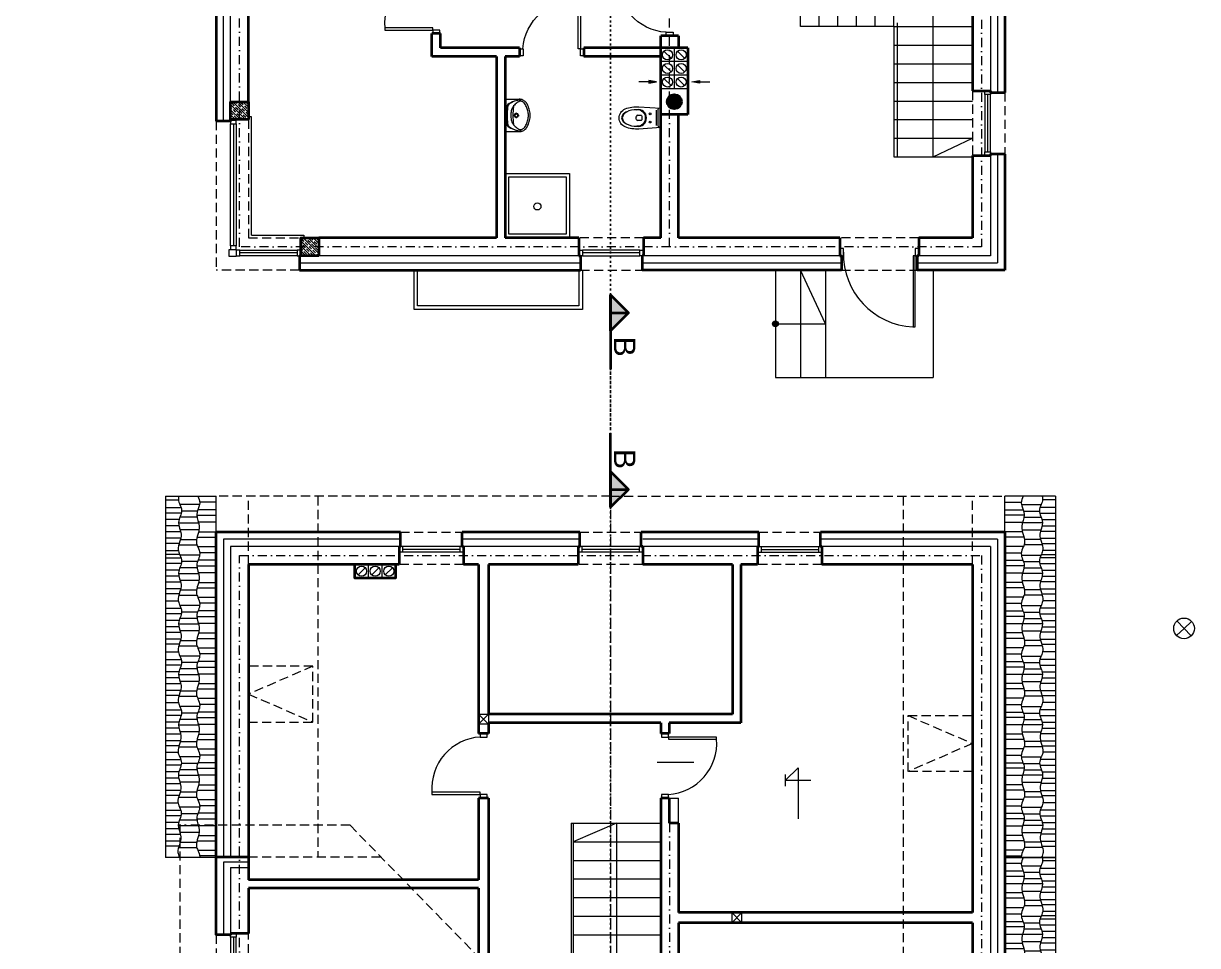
# Model space of a CAD drawing. Header units: millimetres. Extents: x -13512 to 8923, y -6533 to 5096.
# Drawn here: x 7175 to 8813, y -975 to 312 of the extents above; entities that cross this region are included whole.
import ezdxf

# ---------------------------------------------------------------- set-up
doc = ezdxf.new("R2010")
doc.units = ezdxf.units.MM
for name, pattern in [('DASHDOT', [25.4, 12.7, -6.35, 0, -6.35]), ('DASHED', [19.05, 12.7, -6.35]), ('DOT', [6.35, 0, -6.35])]:
    doc.linetypes.add(name, pattern=pattern)
doc.layers.get('0').update_dxf_attribs({"lineweight": 0})
doc.layers.add('A-meble', color=7, linetype='Continuous', lineweight=5, true_color=0x8a8a8a)
for name, color, linetype, lineweight in [('A-murowane', 3, 'Continuous', 35), ('A-osie', 7, 'DASHDOT', 5), ('A-p.widokowa', 6, 'Continuous', 15), ('A-p.widokowa-RefEdit0', 6, 'Continuous', 15), ('A-pod', 6, 'DASHED', 15), ('A-schody', 2, 'Continuous', 5), ('A-stolarka', 1, 'Continuous', 5), ('A-w.ocieplenie', 4, 'BATTING', 5), ('A-wykończenie', 4, 'Continuous', 5), ('A17_OPIS_WARSTW', 22, 'Continuous', 9), ('B-linia przekrojowa', 255, 'DOT', 30), ('B-materiały', 9, 'Continuous', 0), ('B-opis', 7, 'Continuous', 0)]:
    doc.layers.add(name, color=color, linetype=linetype, lineweight=lineweight)
doc.layers.add('oznaczenia niedr', color=7, linetype='Continuous', lineweight=0, plot=False)
doc.styles.add('APLUS', font='arial.ttf', dxfattribs={"width": 0.6})
doc.styles.get("Standard").update_dxf_attribs({"font": 'arial.ttf'})
doc.linetypes.add('BATTING', pattern='A,0.00254,-2.54,[134,ltypeshp.shx,S=2.54,R=0,X=-2.54,Y=0],-5.08,[134,ltypeshp.shx,S=2.54,R=180,X=2.54,Y=0],-2.54', length=10.16254)
pattern_1 = [(45, (-4358.3227, -2953.6666), (-3.535534, 3.535534), []), (45, (-4354.7977, -2953.6666), (-3.535534, 3.535534), [5, -2.5])]

# ---------------------------------------------------------------- blocks, each defined once
blk = doc.blocks.new('A$C7FE075C5')
at = {"layer": 'A-stolarka'}
for p, q in [((-5, 0), (-85, 0)), ((-85, -4), (-5, -4)), ((-85, -8), (-5, -8))]:
    blk.add_line(p, q, dxfattribs=at)
for points in [[(-90, 0), (-85, 0), (-85, -8), (-90, -8), (-90, 0)], [(-5, 0), (0, 0), (0, -8), (-5, -8), (-5, 0)]]:
    blk.add_lwpolyline(points, dxfattribs=at)
blk = doc.blocks.new('A$C6DA452C0')
at = {"layer": 'A-stolarka'}
for p, q in [((175, 8), (5, 8)), ((175, 4), (5, 4)), ((5, 0), (175, 0))]:
    blk.add_line(p, q, dxfattribs=at)
for points in [[(5, 0), (0, 0), (0, 8), (5, 8), (5, 0)], [(180, 0), (175, 0), (175, 8), (180, 8), (180, 0)]]:
    blk.add_lwpolyline(points, dxfattribs=at)
blk = doc.blocks.new('A$C4D3D61A9')
at = {"layer": 'A-stolarka'}
for points in [[(5, 5), (8, 5), (8, 72), (5, 72)], [(0, -5), (5, -5), (5, 5), (0, 5)], [(85, -5), (90, -5), (90, 5), (85, 5)]]:
    blk.add_lwpolyline(points, close=True, dxfattribs=at)
blk.add_arc((13.4, 0.4), 71.8, 3.6579, 94.2871, dxfattribs=at)
blk = doc.blocks.new('A$C7B764E71')
at = {"layer": 'A-meble'}
for points in [[(-90, 0), (-90, 90), (0, 90), (0, 0)], [(-85, 5), (-85, 85), (-5, 85), (-5, 5)]]:
    blk.add_lwpolyline(points, close=True, dxfattribs=at)
blk.add_circle((-43.9, 45), 5, dxfattribs=at)
at = {"layer": 'A-meble', "style": 'APLUS', "width": 0.8, "flags": 9}
blk.add_attdef('ESTCODE', (-90, 90), '', height=0.0213, dxfattribs=at)
blk = doc.blocks.new('A$C19D832B9')
at = {"layer": 'A-meble'}
blk.add_lwpolyline([(49.5, -12.6, -0.108747), (30.3, -15.5), (0, -13.5), (0, 13.5), (30.3, 15.5, -0.108747), (49.5, 12.6, -0.297002), (58.1, 0, -0.297002)], format="xyb", close=True, dxfattribs=at)
for points in [[(2.9, -13.7), (3.8, -11.4, 0.092626), (3.9, -10.6), (3.9, 10.3, 0.110215), (3.7, 11.1), (2.5, 13.7)], [(33.4, -11.5, 0.140223), (47.8, -8.2, 0.280577), (53.5, 0, 0.280577), (47.8, 8.2, 0.140223), (33.4, 11.5, 0.496783), (19.9, 0, 0.496783), (33.4, -11.5, -0.492052), (21.8, 0, -0.492052), (33.4, 11.5)], [(32.2, -3.9), (28.2, -3.9, -0.414214), (26.2, -1.9), (26.2, 0), (26.2, 1.8, -0.414214), (28.2, 3.8), (32.2, 3.8)], [(47.6, -8.4, 0.255814), (54.7, 0, 0.255814), (47.6, 8.4)]]:
    blk.add_lwpolyline(points, format="xyb", dxfattribs=at)
blk.add_lwpolyline([(6.1, -11), (6.1, 10.7)], dxfattribs=at)
for centre in [(14.8, 5.8), (14.8, -5.8)]:
    blk.add_circle(centre, 1.28, dxfattribs=at)
blk.add_arc((30.4, 0), 4.2, 294.6859, 65.3141, dxfattribs=at)
blk = doc.blocks.new('A$C40803298')
at = {"layer": 'A-meble', "linetype": 'Continuous'}
for p, q in [((0, -22.5), (0, 22.5)), ((0, 22.5), (19.5, 22.5)), ((0, 7.1), (0, -7.1)), ((15.6, 3.8), (15.6, 1.4)), ((11.8, 0), (14.2, 0)), ((15.6, -1.4), (15.6, -3.8)), ((17.1, 0), (19.5, 0)), ((0, -22.5), (19.5, -22.5))]:
    blk.add_line(p, q, dxfattribs=at)
for points in [[(22.5, 21.3), (20, 21.3), (17.5, 21), (15, 20.5), (12.5, 19.8), (10.2, 18.9), (7.9, 17.7), (5.7, 16.4), (3.7, 15)], [(22.5, 21.3), (20.1, 21.3), (17.8, 21), (15.4, 20.5), (13.1, 19.8), (10.9, 18.8), (8.8, 17.7), (6.8, 16.4), (5, 15)], [(20.7, 19.7), (19.2, 19.1), (17.8, 18.4), (16.5, 17.5), (15.2, 16.6), (14, 15.6), (12.9, 14.4), (11.9, 13.2), (11, 12)], [(29.2, 18.2), (28.2, 19.2), (27.2, 20.1), (26.1, 20.9), (24.9, 21.5), (23.6, 22), (22.2, 22.3), (20.9, 22.5), (19.5, 22.5)], [(26.4, 17.4), (25.9, 18), (25.2, 18.5), (24.6, 18.9), (23.8, 19.2), (23.1, 19.5), (22.3, 19.7), (21.5, 19.7), (20.7, 19.7)], [(31.7, 6.2), (31.4, 7.7), (30.9, 9.2), (30.4, 10.7), (29.8, 12.1), (29.1, 13.5), (28.3, 14.9), (27.4, 16.2), (26.4, 17.4)], [(31.1, 15.2), (30.9, 15.6), (30.7, 16), (30.5, 16.4), (30.2, 16.8), (30, 17.2), (29.7, 17.5), (29.4, 17.9), (29.2, 18.2)], [(2.4, 12.9), (2, 11.3), (1.7, 9.7), (1.5, 8.1), (1.3, 6.5), (1.1, 4.9), (1, 3.2), (0.9, 1.6), (0.9, 0)], [(0.9, 0), (0.9, -1.6), (1, -3.2), (1.1, -4.8), (1.3, -6.5), (1.5, -8.1), (1.7, -9.7), (2, -11.3), (2.3, -12.9)], [(3.7, 15), (3.4, 14.7), (3.2, 14.5), (3, 14.3), (2.8, 14), (2.7, 13.8), (2.6, 13.5), (2.4, 13.2), (2.4, 12.9)], [(3.7, 12.7), (3.5, 11.1), (3.3, 9.5), (3.1, 7.9), (3, 6.4), (2.9, 4.8), (2.8, 3.2), (2.8, 1.6), (2.8, 0)], [(2.8, 0), (2.8, -1.6), (2.8, -3.2), (2.9, -4.8), (3, -6.3), (3.1, -7.9), (3.3, -9.5), (3.5, -11.1), (3.7, -12.7)], [(5, 15), (4.7, 14.8), (4.5, 14.5), (4.3, 14.2), (4.1, 13.9), (4, 13.6), (3.8, 13.3), (3.8, 13), (3.7, 12.7)], [(11, 12), (10.2, 10.6), (9.6, 9.2), (9, 7.7), (8.6, 6.2), (8.3, 4.7), (8.1, 3.1), (8, 1.6), (8.1, 0)], [(8.1, 0), (8, -1.6), (8.1, -3.1), (8.3, -4.7), (8.6, -6.2), (9, -7.7), (9.6, -9.2), (10.2, -10.6), (11, -12)], [(11.7, 12.6), (11.3, 9.4), (11, 6.3), (10.8, 3.2), (10.7, 0), (10.8, -3.2), (11, -6.3), (11.3, -9.5), (11.7, -12.6)], [(34.9, 1.6), (34.8, 3.3), (34.5, 5.1), (34.2, 6.9), (33.7, 8.6), (33.2, 10.3), (32.6, 12), (31.9, 13.6), (31.1, 15.2)], [(31.7, -6.2), (32, -4.7), (32.3, -3.1), (32.4, -1.6), (32.4, 0), (32.4, 1.6), (32.3, 3.1), (32, 4.7), (31.7, 6.2)], [(34.9, -1.6), (35, -1.2), (35, -0.8), (35, -0.4), (35, 0), (35, 0.4), (35, 0.8), (35, 1.2), (34.9, 1.6)], [(2.3, -12.9), (2.4, -13.2), (2.5, -13.4), (2.7, -13.7), (2.8, -14), (3, -14.3), (3.2, -14.5), (3.4, -14.7), (3.7, -14.9)], [(3.7, -12.7), (3.7, -13), (3.8, -13.3), (3.9, -13.6), (4.1, -13.9), (4.3, -14.2), (4.5, -14.5), (4.7, -14.7), (4.9, -15)], [(3.7, -14.9), (5.7, -16.4), (7.9, -17.7), (10.1, -18.8), (12.5, -19.8), (14.9, -20.5), (17.4, -21), (19.9, -21.3), (22.5, -21.3)], [(4.9, -15), (6.8, -16.4), (8.8, -17.7), (10.9, -18.8), (13.1, -19.7), (15.4, -20.5), (17.7, -21), (20.1, -21.3), (22.5, -21.3)], [(11, -12), (11.9, -13.2), (12.9, -14.4), (14, -15.6), (15.2, -16.6), (16.5, -17.5), (17.8, -18.4), (19.2, -19.1), (20.7, -19.7)], [(26.4, -17.4), (27.4, -16.2), (28.3, -14.9), (29.1, -13.5), (29.8, -12.1), (30.4, -10.7), (30.9, -9.2), (31.4, -7.7), (31.7, -6.2)], [(29.2, -18.2), (29.4, -17.9), (29.7, -17.5), (30, -17.2), (30.2, -16.8), (30.5, -16.4), (30.7, -16), (30.9, -15.6), (31.1, -15.2)], [(31.1, -15.2), (31.9, -13.6), (32.6, -12), (33.2, -10.3), (33.7, -8.6), (34.2, -6.9), (34.5, -5.1), (34.8, -3.3), (34.9, -1.6)], [(19.5, -22.5), (20.9, -22.5), (22.2, -22.3), (23.6, -22), (24.9, -21.5), (26.1, -20.9), (27.2, -20.1), (28.2, -19.2), (29.2, -18.2)], [(20.7, -19.7), (21.5, -19.7), (22.3, -19.7), (23.1, -19.5), (23.8, -19.2), (24.6, -18.9), (25.2, -18.5), (25.9, -18), (26.4, -17.4)]]:
    blk.add_lwpolyline(points, dxfattribs=at)
for points in [[(12.7, 0), (13.5, -2.1), (15.6, -2.9), (17.8, -2.1), (18.6, 0), (17.8, 2.1), (15.6, 2.9), (13.5, 2.1)], [(13.5, 0), (14.1, -1.5), (15.6, -2.1), (17.2, -1.5), (17.8, 0), (17.2, 1.5), (15.6, 2.1), (14.1, 1.5)]]:
    blk.add_lwpolyline(points, close=True, dxfattribs=at)
blk = doc.blocks.new('A$C206D636A')
at = {"layer": 'A-murowane'}
h = blk.add_hatch(color=256, dxfattribs=at)
h.dxf.hatch_style = 1
h.paths.add_polyline_path([(-180, -416, 1), (-200, -416, 0.178765), (-197.6, -422.5), (-182.4, -422.5, 0.178765)])
h.paths.add_polyline_path([(-182.4, -422.5), (-197.6, -422.5, 0.460566)])
for p, q in [((-265, -397), (-265, -435)), ((-265, -397), (-172, -397)), ((-172, -397), (-172, -435))]:
    blk.add_line(p, q, dxfattribs=at)
blk.add_circle((-190, -416), 10, dxfattribs=at)
at = {"layer": 'A-p.widokowa'}
for p, q in [((-260.4, -411.4), (-250.6, -401.6)), ((-246, -397), (-246, -435)), ((-241.4, -411.4), (-231.6, -401.6)), ((-227, -397), (-227, -435)), ((-222.4, -411.4), (-212.6, -401.6)), ((-208, -397), (-208, -435)), ((-265, -416), (-208, -416)), ((-260.4, -430.4), (-250.6, -420.6)), ((-241.4, -430.4), (-231.6, -420.6)), ((-222.4, -430.4), (-212.6, -420.6))]:
    blk.add_line(p, q, dxfattribs=at)
for centre in [(-255.5, -406.5), (-236.5, -406.5), (-217.5, -406.5), (-255.5, -425.5), (-236.5, -425.5), (-217.5, -425.5)]:
    blk.add_circle(centre, 7, dxfattribs=at)
blk = doc.blocks.new('A$C3D9378BC')
at = {"layer": 'A-p.widokowa'}
h = blk.add_hatch(color=256, dxfattribs=at)
h.dxf.hatch_style = 1
h.paths.add_polyline_path([(2, 25), (0, 14.1), (3.9, 14.1)])
blk.add_lwpolyline([(3.9, 14.1), (2, 25), (0, 14.1)], close=True, dxfattribs=at)
blk.add_lwpolyline([(2, 14.1), (2, 0)], dxfattribs=at)
blk = doc.blocks.new('A$C31ED699E')
at = {"layer": 'A-stolarka'}
for points in [[(-10, 110), (-10, 105), (0, 105), (0, 110)], [(0, 105), (0, 102), (99.1, 102), (99.1, 105)], [(-10, 5), (-10, 0), (0, 0), (0, 5)]]:
    blk.add_lwpolyline(points, close=True, dxfattribs=at)
blk.add_arc((-2.6, 106.8), 101.9, 268.6726, 357.2758, dxfattribs=at)
blk = doc.blocks.new('A$C560A2D75')
at = {"layer": 'A-murowane'}
h = blk.add_hatch(color=256, dxfattribs=at)
h.dxf.hatch_style = 1
h.paths.add_polyline_path([(-78.5, 25), (-53.5, 0), (-103.5, 0)])
blk.add_line((-103.5, 0), (0, 0), dxfattribs=at)
blk.add_lwpolyline([(-78.5, 0), (-78.5, 25), (-53.5, 0), (-103.5, 0), (-78.5, 25)], dxfattribs=at)
blk = doc.blocks.new('A$C7E556D42')
at = {"layer": 'B-linia przekrojowa'}
for p, q in [((-877, -1515.3), (-877, 18.8)), ((-2027.5, -800), (-272.5, -800))]:
    blk.add_line(p, q, dxfattribs=at)
at = {"layer": 'A17_OPIS_WARSTW', "xscale": -1, "rotation": 90}
blk.add_blockref('A$C560A2D75', (-877, -84.7), dxfattribs=at)
at = {"layer": 'A17_OPIS_WARSTW'}
blk.add_blockref('A$C560A2D75', (-2027.5, -800), dxfattribs=at)
at = {"layer": 'A17_OPIS_WARSTW', "xscale": -1}
blk.add_blockref('A$C560A2D75', (-272.5, -800), dxfattribs=at)
at = {"layer": 'A17_OPIS_WARSTW', "rotation": 90}
blk.add_blockref('A$C560A2D75', (-877, -1515.3), dxfattribs=at)
at = {"layer": 'B-opis', "char_height": 30, "rotation": 90}
for insert, attachment_point in [((-911.8, -39.3), 3), ((-911.8, -1560.7), 1)]:
    blk.add_mtext_dynamic_manual_height_columns('A', width=13.143, gutter_width=12.5, heights=[0], dxfattribs=dict(at, insert=insert, attachment_point=attachment_point))
at = {"layer": 'B-opis', "char_height": 30, "attachment_point": 1}
for insert in [(-2072.8, -765.2), (-250.4, -765.2)]:
    blk.add_mtext_dynamic_manual_height_columns('B', width=13.143, gutter_width=12.5, heights=[0], dxfattribs=dict(at, insert=insert))
blk = doc.blocks.new('A$C5C421627')
at = {"layer": 'A-schody', "ltscale": 0.8}
h = blk.add_hatch(color=256, dxfattribs=at)
h.dxf.hatch_style = 1
edge = h.paths.add_edge_path()
edge.add_arc((75, 780), 4.09, 0, 360)
at = {"layer": 'B-materiały'}
h = blk.add_hatch(dxfattribs=at)
h.set_pattern_fill('JIS_STN_1E', color=256, scale=5)
h.set_pattern_definition(pattern_1)
h.paths.add_polyline_path([(-20, 143), (-20, 118), (-45, 118), (-45, 143)])
h = blk.add_hatch(dxfattribs=at)
h.set_pattern_fill('JIS_STN_1E', color=256, scale=5)
h.set_pattern_definition(pattern_1)
h.paths.add_polyline_path([(-210, 45), (-210, 20), (-235, 20), (-235, 45)])
at = {"layer": 'A-murowane'}
for p, q in [((-527, 1100), (-248, 1100)), ((-162, 1100), (0, 1100)), ((0, 1100), (0, 978)), ((-250, 1055), (-250, 1080)), ((-160, 1055), (-160, 1080)), ((-450, 1055), (-250, 1055)), ((-160, 1055), (-45, 1055)), ((-45, 1055), (-45, 980)), ((-45, 980), (-20, 980)), ((-45, 870), (-45, 645)), ((-45, 870), (-20, 870)), ((0, 872), (0, 594)), ((-327, 645), (-327, 620)), ((-327, 645), (-310, 645)), ((-227, 645), (-228, 645)), ((-45, 645), (-217, 645)), ((-45, 620), (-327, 620)), ((-310, 620), (-310, 513)), ((-298, 620), (-298, 513)), ((-45, 620), (-45, 596)), ((-45, 596), (-20, 596)), ((-20, 596), (-20, 594)), ((-20, 594), (0, 594)), ((-310, 513), (-298, 513)), ((-20, 508), (0, 508)), ((-20, 506), (-20, 508)), ((0, 116), (0, 508)), ((-45, 506), (-45, 403)), ((-45, 506), (-20, 506)), ((-310, 423), (-310, 313)), ((-310, 423), (-298, 423)), ((-298, 423), (-298, 403)), ((-298, 403), (-45, 403)), ((-298, 391), (-298, 301)), ((-298, 391), (-45, 391)), ((-45, 391), (-45, 143)), ((-330, 313), (-330, 301)), ((-310, 313), (-330, 313)), ((-298, 301), (-330, 301)), ((-45, 118), (-20, 118)), ((-235, 45), (-450, 45)), ((-495, 0), (-208, 0))]:
    blk.add_line(p, q, dxfattribs=at)
for points in [[(-250, 1080), (-248, 1080), (-248, 1100)], [(-162, 1100), (-162, 1080), (-160, 1080)], [(-20, 980), (-20, 978), (0, 978)], [(-20, 870), (-20, 872), (0, 872)], [(-20, 118), (-20, 116), (0, 116)], [(-210, 20), (-208, 20), (-208, 0)]]:
    blk.add_lwpolyline(points, dxfattribs=at)
for points in [[(-20, 143), (-20, 118), (-45, 118), (-45, 143)], [(-210, 45), (-210, 20), (-235, 20), (-235, 45)]]:
    blk.add_lwpolyline(points, close=True, dxfattribs=at)
at = {"layer": 'A-osie'}
for p, q in [((-1267.5, 1067.5), (-32.5, 1067.5)), ((-32.5, 1067.5), (-32.5, 32.5)), ((-32.5, 632.5), (-1267.5, 632.5)), ((-32.5, 32.5), (-1267.5, 32.5))]:
    blk.add_line(p, q, dxfattribs=at)
at = {"layer": 'A-p.widokowa'}
for points in [[(0, 511), (55, 511), (55, 276), (0, 276)], [(0, 506), (50, 506), (50, 281), (0, 281)], [(-49, 49), (-49, 122), (-45, 122)], [(-49, 49), (-214, 49), (-214, 45)]]:
    blk.add_lwpolyline(points, dxfattribs=at)
at = {"layer": 'A-pod'}
for p, q in [((-248, 1100), (-162, 1100)), ((-250, 1055), (-160, 1055)), ((-45, 980), (-45, 870)), ((0, 872), (0, 978)), ((-45, 596), (-45, 506)), ((0, 508), (0, 594)), ((-45, 45), (-45, 118)), ((0, 116), (0, 0)), ((-210, 45), (-45, 45)), ((-208, 0), (0, 0))]:
    blk.add_line(p, q, dxfattribs=at)
at = {"layer": 'A-schody'}
for p, q in [((-340, 945), (-340, 1055)), ((-314, 945), (-314, 1055)), ((-288, 945), (-288, 1055)), ((-262, 945), (-262, 1055)), ((-236, 945), (-236, 1055)), ((-210, 945), (-210, 1055)), ((-184, 945), (-184, 1055)), ((-158, 1000), (-184, 1055)), ((-158, 945), (-158, 1055)), ((-158, 1000), (-395, 1000)), ((0, 1000), (150, 1000)), ((150, 780), (150, 1000)), ((-345, 950), (-158, 950)), ((-340, 945), (-450, 945)), ((-340, 945), (-158, 945)), ((-340, 945), (-340, 815)), ((-340, 919), (-450, 919)), ((-340, 893), (-450, 893)), ((-340, 867), (-450, 867)), ((-340, 841), (-450, 841)), ((0, 850), (150, 850)), ((75, 850), (0, 815)), ((75, 780), (75, 850)), ((-340, 815), (-450, 815)), ((0, 815), (150, 815)), ((0, 780), (150, 780))]:
    blk.add_line(p, q, dxfattribs=at)
at = {"layer": 'A-schody', "ltscale": 0.8}
blk.add_circle((75, 780), 4.09, dxfattribs=at)
at = {"layer": 'A-stolarka'}
blk.add_lwpolyline([(-19, 28), (-19, 18), (-29, 18), (-29, 28), (-19, 28)], dxfattribs=at)
at = {"layer": 'A-w.ocieplenie'}
for p, q in [((-527, 1090), (-248, 1090)), ((-162, 1090), (-10, 1090)), ((-10, 978), (-10, 1090)), ((-10, 594), (-10, 872)), ((-10, 116), (-10, 508)), ((-208, 10), (-485, 10))]:
    blk.add_line(p, q, dxfattribs=at)
at = {"layer": 'A-wykończenie'}
for p, q in [((-525, 1080), (-250, 1080)), ((-250, 1080), (-248, 1080)), ((-162, 1080), (-20, 1080)), ((-20, 1080), (-20, 980)), ((-20, 980), (-20, 978)), ((-20, 870), (-20, 872)), ((-20, 870), (-20, 596)), ((-20, 596), (-20, 594)), ((-20, 506), (-20, 508)), ((-20, 506), (-20, 143)), ((-235, 20), (-475, 20))]:
    blk.add_line(p, q, dxfattribs=at)
at = {"layer": 'oznaczenia niedr'}
for p, q in [((510.5, 1359.8), (489.5, 1340.2)), ((500, 1350), (490.2, 1360.5)), ((500, 1350), (509.8, 1339.5))]:
    blk.add_line(p, q, dxfattribs=at)
blk.add_circle((500, 1350), 14.4, dxfattribs=at)
for name, p in [('A$C31ED699E', (-20, 870)), ('A$C206D636A', (-45, 1055))]:
    blk.add_blockref(name, p)
at = {"layer": 'A-meble'}
for name, p, rotation in [('A$C19D832B9', (-212.4, 620), 270), ('A$C40803298', (-215.9, 403), 90)]:
    blk.add_blockref(name, p, dxfattribs=dict(at, rotation=rotation))
at = {"layer": 'A-p.widokowa', "xscale": -1, "rotation": 180}
blk.add_blockref('A$C3D9378BC', (-264.8, 688.4), dxfattribs=at)
at = {"layer": 'A-p.widokowa'}
blk.add_blockref('A$C3D9378BC', (-264.8, 589.3), dxfattribs=at)
at = {"layer": 'A-schody'}
blk.add_blockref('A$C7B764E71', (-45, 403), dxfattribs=at)
at = {"layer": 'A-stolarka'}
blk.add_blockref('A$C7FE075C5', (-160, 1080), dxfattribs=at)
at = {"layer": 'A-stolarka', "xscale": -1}
for name, p, rotation in [('A$C4D3D61A9', (-417, 632.5), 180), ('A$C4D3D61A9', (-304, 513), 90), ('A$C7FE075C5', (-28, 28), 90.00000000000416)]:
    blk.add_blockref(name, p, dxfattribs=dict(at, rotation=rotation))
at = {"layer": 'A-stolarka'}
for name, p, rotation in [('A$C7FE075C5', (-20, 506), 270), ('A$C4D3D61A9', (-330, 307), 180)]:
    blk.add_blockref(name, p, dxfattribs=dict(at, rotation=rotation))
at = {"layer": 'A-stolarka', "xscale": -1}
blk.add_blockref('A$C6DA452C0', (-29, 20), dxfattribs=at)
at = {"layer": 'B-linia przekrojowa'}
blk.add_blockref('A$C7E556D42', (500, 1350), dxfattribs=at)
blk = doc.blocks.new('A$C386A056A')
at = {"layer": 'A-stolarka'}
for p, q in [((-25, 0), (-25, -90)), ((-17, 0), (-17, -90)), ((-25, -5), (-17, -5)), ((-21, -5), (-21, -85)), ((-25, -85), (-17, -85))]:
    blk.add_line(p, q, dxfattribs=at)
blk = doc.blocks.new('A$C77EB5EB5')
at = {"layer": 'A-stolarka'}
for p, q in [((-5, 0), (-175, 0)), ((-175, -4), (-92.5, -4)), ((-175, -8), (-92.5, -8)), ((-87.5, -4), (-5, -4)), ((-87.5, -8), (-5, -8))]:
    blk.add_line(p, q, dxfattribs=at)
for points in [[(-180, 0), (-175, 0), (-175, -8), (-180, -8), (-180, 0)], [(-92.5, 0), (-87.5, 0), (-87.5, -8), (-92.5, -8), (-92.5, 0)], [(-5, 0), (0, 0), (0, -8), (-5, -8), (-5, 0)]]:
    blk.add_lwpolyline(points, dxfattribs=at)
blk = doc.blocks.new('A$C59F40237')
at = {"layer": 'A-p.widokowa-RefEdit0'}
for p, q in [((8.1, 25.6), (8.1, 2.6)), ((18.7, 25.6), (18.7, 0.2)), ((26.4, -1.5), (26.4, 25.6)), ((36.2, 25.6), (36.2, 0.7)), ((49.5, 1.1), (49.5, 25.6)), ((57, -1.2), (57, 25.6)), ((70.1, -0.2), (70.1, 25.6))]:
    blk.add_line(p, q, dxfattribs=at)
blk.add_open_spline([(0, 0), (3.1, 1.3), (11.6, 5), (25.6, -5.2), (40.3, 3.8), (49.5, 1.1), (53.2, 0), (56.8, -1.2), (62.8, -3.2), (68.4, -1), (70.6, 0)], degree=3, knots=[0, 0, 0, 0, 9.666865, 26.644915, 43.34195, 54.677882, 54.677882, 54.677882, 65.547939, 72.653896, 72.653896, 72.653896, 72.653896], dxfattribs=at)
blk = doc.blocks.new('A$C78BC5D11')
at = {"layer": 'A-p.widokowa'}
for p, q in [((0, 27.5), (0, 0)), ((9.1, 24.6), (9.1, 2.2)), ((17.8, 23.7), (17.8, -0.1)), ((25.5, -1.9), (25.5, 25.9)), ((35.3, 26.7), (35.3, 0.3)), ((48.6, 0.7), (48.6, 23.1)), ((56.1, -1.6), (56.1, 23.7))]:
    blk.add_line(p, q, dxfattribs=at)
blk.add_open_spline([(0, 0), (2.8, 1.2), (11, 4.4), (24.7, -5.6), (39.4, 3.5), (48.6, 0.7), (52.4, -0.4), (56, -1.6), (61.9, -3.5), (67.5, -1.4), (69.7, -0.4), (69.7, -0.4), (69.7, -0.4), (69.7, -0.4), (70, -0.2), (70.2, -0.1), (70.5, 0)], degree=3, knots=[73.574951, 73.574951, 73.574951, 73.574951, 82.320761, 99.298811, 115.995846, 127.331778, 127.331778, 127.331778, 138.201835, 145.307792, 145.307792, 145.307792, 145.332598, 145.332598, 145.332598, 146.160665, 146.160665, 146.160665, 146.160665], dxfattribs=at)
blk = doc.blocks.new('A$C3E720E91')
at = {"layer": 'A-p.widokowa'}
for p, q in [((15.4, -18.3), (15.4, 3.2)), ((23.3, 3.6), (23.3, -18.3)), ((32.4, 0.5), (32.4, -18.3)), ((41.1, 0.4), (41.1, -18.4)), ((48.9, -18.3), (48.9, 2.6)), ((58.6, 2.7), (58.6, -18.3)), ((65.6, 0.7), (65.6, -18.3)), ((4.9, -18.3), (4.9, -0.4))]:
    blk.add_line(p, q, dxfattribs=at)
blk = doc.blocks.new('A$C23497A29')
at = {"layer": 'A-p.widokowa'}
for p, q in [((50, 0), (0, 0)), ((0, -70.6), (0, 0)), ((8.1, 0), (8.1, -23)), ((18.7, 0), (18.7, -25.4)), ((26.4, -27.2), (26.4, 0)), ((36.2, 0), (36.2, -24.9)), ((49.5, -24.5), (49.5, 0)), ((57, -26.8), (57, 0)), ((70.1, -25.8), (70.1, 0)), ((501.8, 0), (501.8, -23)), ((504, 0), (504, -70.6)), ((15.4, -70.6), (15.4, -49.1)), ((23.3, -48.8), (23.3, -70.6)), ((4.9, -70.6), (4.9, -52.7)), ((32.4, -51.8), (32.4, -70.6)), ((41.1, -52), (41.1, -70.8)), ((48.9, -70.6), (48.9, -49.7)), ((58.6, -49.6), (58.6, -70.6)), ((65.6, -51.6), (65.6, -70.6)), ((81.1, -51), (81.1, -70.6)), ((0, -70.6), (504, -70.6))]:
    blk.add_line(p, q, dxfattribs=at)
for points, knots in [([(0, -25.6), (3.1, -24.3), (11.6, -20.7), (25.6, -30.8), (40.3, -21.8), (49.5, -24.5), (53.2, -25.6), (56.8, -26.8), (62.8, -28.8), (68.4, -26.7), (70.6, -25.6)], [0, 0, 0, 0, 9.666865, 26.644915, 43.34195, 54.677882, 54.677882, 54.677882, 65.547939, 72.653896, 72.653896, 72.653896, 72.653896]), ([(494.2, -25.6), (496.8, -24.3), (500.2, -22.8), (503.7, -23), (504, -23)], [0, 0, 0, 0, 9.666865, 10.690457, 10.690457, 10.690457, 10.690457]), ([(11.5, -50.6), (14.2, -49.4), (22.5, -46.2), (36.2, -56.2), (50.9, -47.2), (60.1, -49.9), (63.8, -51), (67.4, -52.2), (73.4, -54.2), (79, -52), (81.2, -51), (81.2, -51), (81.2, -51), (81.2, -51), (81.4, -50.9), (81.7, -50.7), (82, -50.6)], [73.574951, 73.574951, 73.574951, 73.574951, 82.320761, 99.298811, 115.995846, 127.331778, 127.331778, 127.331778, 138.201835, 145.307792, 145.307792, 145.307792, 145.332598, 145.332598, 145.332598, 146.160665, 146.160665, 146.160665, 146.160665]), ([(0, -52.3), (1.6, -52.7), (5.5, -53.1), (9.3, -51.7), (11.5, -50.6), (11.5, -50.6), (11.5, -50.6), (11.5, -50.6), (11.7, -50.5), (12, -50.4), (12.2, -50.2)], [133.300499, 133.300499, 133.300499, 133.300499, 138.201835, 145.307792, 145.307792, 145.307792, 145.332598, 145.332598, 145.332598, 146.160665, 146.160665, 146.160665, 146.160665])]:
    blk.add_open_spline(points, degree=3, knots=knots, dxfattribs=at)
for p in [(70.6, -25.6), (141.2, -25.6), (211.8, -25.6), (282.4, -25.6), (353, -25.6), (423.6, -25.6)]:
    blk.add_blockref('A$C59F40237', p, dxfattribs=at)
at = {"layer": 'A-schody'}
for name, p in [('A$C78BC5D11', (11.5, -50.6)), ('A$C78BC5D11', (82, -50.6)), ('A$C78BC5D11', (152.5, -50.6)), ('A$C78BC5D11', (223, -50.6)), ('A$C78BC5D11', (293.5, -50.7)), ('A$C78BC5D11', (363.7, -50.9)), ('A$C78BC5D11', (433.9, -51)), ('A$C3E720E91', (70.5, -52.1)), ('A$C3E720E91', (140.9, -52.3)), ('A$C3E720E91', (212.3, -52.3)), ('A$C3E720E91', (282.6, -52.3)), ('A$C3E720E91', (352, -52.4)), ('A$C3E720E91', (422.7, -52.4))]:
    blk.add_blockref(name, p, dxfattribs=at)
blk = doc.blocks.new('A$C443F3476')
at = {"layer": 'A-p.widokowa'}
for p, q in [((19, 57), (0, 57)), ((4.6, 52.4), (14.4, 42.6)), ((19, 57), (19, 0)), ((19, 38), (0, 38)), ((4.6, 33.4), (14.4, 23.6)), ((19, 19), (0, 19)), ((19, 0), (0, 0)), ((4.6, 14.4), (14.4, 4.6))]:
    blk.add_line(p, q, dxfattribs=at)
for centre in [(9.5, 47.5), (9.5, 28.5), (9.5, 9.5)]:
    blk.add_circle(centre, 7, dxfattribs=at)
blk = doc.blocks.new('A$C0FE335D2')
at = {"layer": 'A-p.widokowa'}
for p, q in [((0, 0), (14, -14)), ((0, -14), (14, 0))]:
    blk.add_line(p, q, dxfattribs=at)
blk.add_lwpolyline([(0, 0), (14, 0), (14, -14), (0, -14), (0, 0)], dxfattribs=at)
blk = doc.blocks.new('A$C57206EFA')
for p, q in [((-1280, 1055), (-1280, 1055)), ((-978.7, 794.3), (-978.7, 829.3)), ((-996.2, 811.8), (-978.7, 794.3)), ((-996.2, 811.8), (-924.9, 811.8)), ((-970.4, 794.3), (-986.9, 794.3))]:
    blk.add_line(p, q)
at = {"layer": 'A-murowane'}
for p, q in [((-1325, 1100), (-25, 1100)), ((-1325, 1100), (-1325, 843)), ((-1280, 1055), (-794, 1055)), ((-1280, 1055), (-1280, 845)), ((-794, 1055), (-794, 645)), ((-780, 1055), (-780, 645)), ((-780, 1055), (-570, 1055)), ((-1305, 845), (-1280, 845)), ((-1325, 757), (-1325, 593)), ((-1305, 755), (-1280, 755)), ((-1280, 755), (-1280, 732)), ((-1280, 732), (-1059, 732)), ((-1059, 732), (-1059, 632)), ((-1280, 720), (-1071, 720)), ((-1280, 720), (-1280, 595)), ((-1071, 720), (-1071, 380)), ((-919, 645), (-919, 632)), ((-919, 645), (-794, 645)), ((-780, 645), (-570, 645)), ((-1059, 632), (-1044, 632)), ((-1044, 632), (-1044, 620)), ((-954, 632), (-919, 632)), ((-954, 632), (-954, 620)), ((-1059, 620), (-1044, 620)), ((-1059, 620), (-1059, 380)), ((-954, 620), (-919, 620)), ((-919, 620), (-486, 620)), ((-1305, 595), (-1280, 595)), ((-1325, 507), (-1325, 343)), ((-1305, 505), (-1280, 505)), ((-1280, 505), (-1280, 380)), ((-1280, 380), (-1071, 380)), ((-1059, 380), (-1044, 380)), ((-1044, 380), (-1044, 366)), ((-954, 380), (-530, 380)), ((-954, 380), (-954, 366)), ((-1280, 366), (-1044, 366)), ((-1280, 366), (-1280, 345)), ((-954, 366), (-840, 366)), ((-840, 366), (-840, 45)), ((-828, 366), (-530, 366)), ((-828, 366), (-828, 45)), ((-1305, 345), (-1280, 345)), ((-1325, 257), (-1325, 0)), ((-1305, 255), (-1280, 255)), ((-1280, 255), (-1280, 45)), ((-1280, 45), (-840, 45)), ((-872, 0), (-872, 45)), ((-828, 45), (-765, 45)), ((-765, 45), (-765, 20))]:
    blk.add_line(p, q, dxfattribs=at)
for points in [[(-1305, 845), (-1305, 843), (-1325, 843)], [(-1305, 755), (-1305, 757), (-1325, 757)], [(-1305, 595), (-1305, 593), (-1325, 593)], [(-1305, 505), (-1305, 507), (-1325, 507)], [(-1305, 345), (-1305, 343), (-1325, 343)], [(-1305, 255), (-1305, 257), (-1325, 257)], [(-1280, 250.3), (-1261, 250.3), (-1261, 193.3), (-1280, 193.3)], [(-765, 20), (-763, 20), (-763, 0), (-1325, 0)]]:
    blk.add_lwpolyline(points, dxfattribs=at)
at = {"layer": 'A-osie'}
for p, q in [((-1292.5, 32.5), (-1292.5, 1067.5)), ((-1292.5, 1067.5), (-57.5, 1067.5)), ((-919, 632.5), (-57.5, 632.5)), ((-57.5, 32.5), (-1292.5, 32.5))]:
    blk.add_line(p, q, dxfattribs=at)
at = {"layer": 'A-pod'}
for p, q in [((-1375, 550), (-1375, 1100)), ((-1280, 1055), (-1375, 1055)), ((-1375, 958.3), (25, 958.3)), ((-1325, 757), (-1325, 843)), ((-1280, 845), (-1280, 755)), ((-1325, 507), (-1325, 593)), ((-1280, 595), (-1280, 505)), ((-1375, 550), (-1375, 0)), ((-1375, 550), (25, 550)), ((-916, 186.7), (-675, 421.5)), ((-1280, 345), (-1280, 255)), ((-1325, 257), (-1325, 343)), ((-872, 45), (-872, 229.6)), ((-916, 186.7), (-916, -44.2)), ((-1375, 141.7), (-871, 141.7)), ((-1280, 45), (-1375, 45)), ((-585, 45), (-765, 45)), ((-763, 0), (-587, 0)), ((-917.6, -50.6), (-430.4, -50.6))]:
    blk.add_line(p, q, dxfattribs=at)
for points in [[(-1069, 965), (-1069, 1055), (-991, 1055), (-991, 965)], [(-1138, 135), (-1138, 45), (-1060, 45), (-1060, 135)]]:
    blk.add_lwpolyline(points, close=True, dxfattribs=at)
for points in [[(-1069, 965), (-1030, 1055), (-991, 965)], [(-1138, 135), (-1099, 45), (-1060, 135)]]:
    blk.add_lwpolyline(points, dxfattribs=at)
at = {"layer": 'A-schody'}
for p, q in [((-919, 495), (-919, 620)), ((-893, 498), (-893, 620)), ((-867, 498), (-867, 620)), ((-841, 498), (-841, 620)), ((-815, 498), (-815, 620)), ((-789, 498), (-789, 620)), ((-763, 498), (-763, 620)), ((-919, 558.5), (-560, 558.5)), ((-919, 558.5), (-893, 498)), ((-919, 498), (-498, 498)), ((-919, 495), (-495, 495)), ((-1325, 45), (-1325, 0))]:
    blk.add_line(p, q, dxfattribs=at)
at = {"layer": 'A-stolarka'}
for p, q in [((-1004, 615.1), (-1004, 666.1)), ((-954, 632), (-954, 645)), ((-919, 645), (-954, 645))]:
    blk.add_line(p, q, dxfattribs=at)
at = {"layer": 'A-w.ocieplenie'}
for p, q in [((-1315, 1090), (-35, 1090)), ((-1315, 1090), (-1315, 845)), ((-1315, 755), (-1315, 595)), ((-1315, 505), (-1315, 345)), ((-1315, 255), (-1315, 10)), ((-1315, 10), (-871, 10)), ((-864.5, 10), (-765, 10))]:
    blk.add_line(p, q, dxfattribs=at)
at = {"layer": 'A-w.ocieplenie', "ltscale": 0.7}
blk.add_line((-864.5, 45), (-864.5, 10), dxfattribs=at)
at = {"layer": 'A-wykończenie'}
for p, q in [((-1305, 1080), (-45, 1080)), ((-1305, 1080), (-1305, 845)), ((-1305, 755), (-1305, 595)), ((-1305, 505), (-1305, 345)), ((-1305, 255), (-1305, 20)), ((-857, 20), (-857, 45)), ((-1305, 20), (-872, 20)), ((-857, 20), (-765, 20))]:
    blk.add_line(p, q, dxfattribs=at)
at = {"layer": 'A-schody', "xscale": -1, "rotation": 180}
for p in [(-1375, 1100), (-871, 1100)]:
    blk.add_blockref('A$C23497A29', p, dxfattribs=at)
at = {"layer": 'A-schody'}
blk.add_blockref('A$C23497A29', (-1375, 0), dxfattribs=at)
at = {"layer": 'A-stolarka', "xscale": -1, "rotation": 180}
blk.add_blockref('A$C386A056A', (-1280, 755), dxfattribs=at)
at = {"layer": 'A-stolarka'}
for name, p in [('A$C4D3D61A9', (-1044, 626)), ('A$C386A056A', (-1280, 595)), ('A$C386A056A', (-1280, 345)), ('A$C77EB5EB5', (-585, 28))]:
    blk.add_blockref(name, p, dxfattribs=at)
at = {"layer": 'A-stolarka', "rotation": 180}
blk.add_blockref('A$C4D3D61A9', (-954, 373), dxfattribs=at)
at = {"layer": 'A17_OPIS_WARSTW', "xscale": -1, "rotation": 180}
blk.add_blockref('A$C0FE335D2', (-794, 719.3), dxfattribs=at)
at = {"layer": 'A17_OPIS_WARSTW'}
for name, p in [('A$C0FE335D2', (-1071, 380)), ('A$C443F3476', (-1280, 193.3))]:
    blk.add_blockref(name, p, dxfattribs=at)
at = {"layer": 'B-linia przekrojowa'}
blk.add_blockref('A$C7E556D42', (475, 1350), dxfattribs=at)

msp = doc.modelspace()

# ---------------------------------------------------------------- block references
at = {"rotation": 270}
for name, p in [('A$C5C421627', (7443.86, -32.27)), ('A$C57206EFA', (7443.86, -1722.95))]:
    msp.add_blockref(name, p, dxfattribs=at)

doc.saveas('drawing.dxf')
